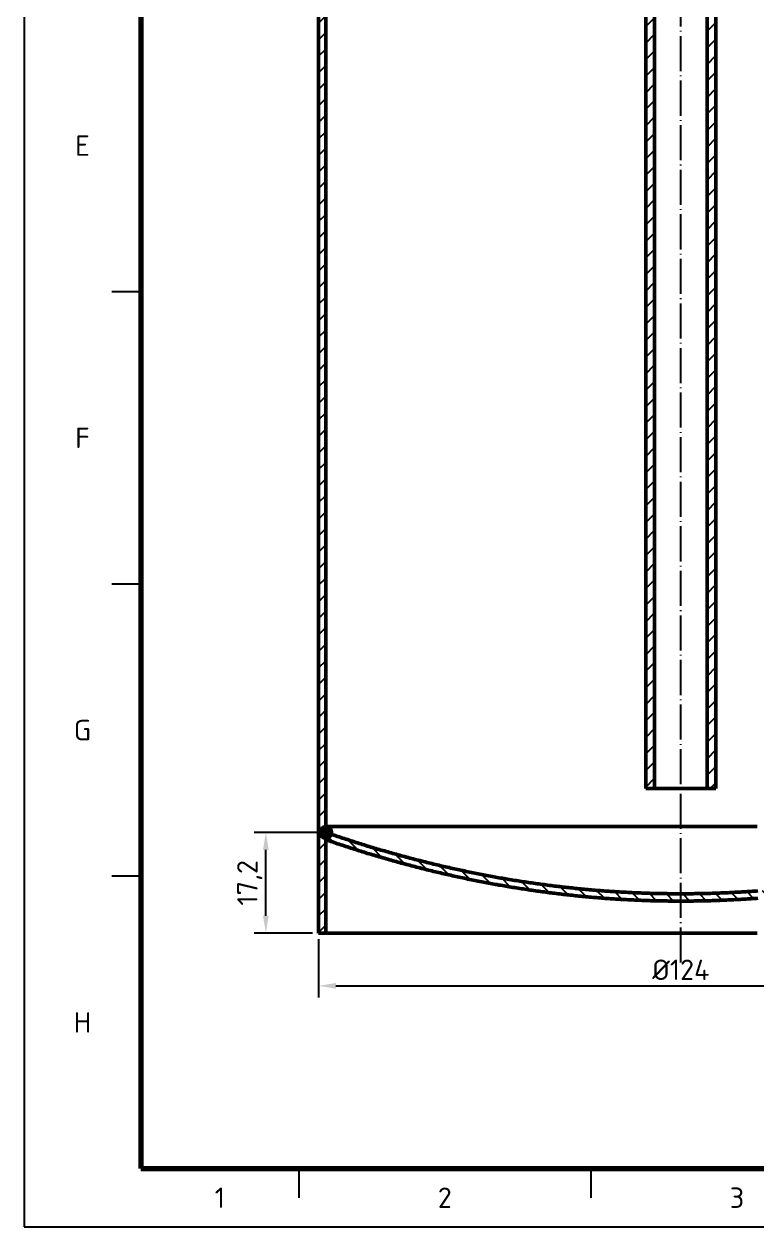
# Model space of a CAD drawing. Header units: millimetres. Extents: x 0 to 594, y 0 to 420.
# Drawn here: x 0 to 125.4, y 0 to 205.8 of the extents above; entities that cross this region are included whole.
import ezdxf
from ezdxf.enums import TextEntityAlignment as Align

# ---------------------------------------------------------------- set-up
doc = ezdxf.new("R2010")
doc.units = ezdxf.units.MM
doc.linetypes.add('ISO04-TRAZO-PUNTO', pattern=[7.625, 6, -0.75, 0.125, -0.75])
for name, color, linetype, lineweight in [('01-VISIBLE', 7, 'CONTINUOUS', 50), ('03-EJE', 1, 'ISO04-TRAZO-PUNTO', 25), ('04-COTA', 3, 'CONTINUOUS', 25), ('05-RAYADO', 8, 'CONTINUOUS', 25), ('06-TEXTO', 7, 'CONTINUOUS', 25), ('07-RECUADRO', 7, 'CONTINUOUS', 70), ('08-FINA', 5, 'CONTINUOUS', 25)]:
    doc.layers.add(name, color=color, linetype=linetype, lineweight=lineweight)
doc.styles.add('ISO3098', font='isocpeur.ttf')
doc.dimstyles.new('FLAMA-ISO', dxfattribs={"dimtxt": 3.5, "dimasz": 3, "dimexe": 2, "dimexo": 1, "dimgap": 1, "dimtad": 1, "dimdec": 1, "dimtxsty": 'ISO3098', "dimcen": 2.5, "dimclrd": 3, "dimclre": 3, "dimclrt": 3, "dimazin": 3, "dimtfac": 1, "dimtmove": 0, "dimatfit": 3, "dimlwd": 25, "dimlwe": 25})

msp = doc.modelspace()

# ---------------------------------------------------------------- hatches: boundary and pattern name
at = {"layer": '05-RAYADO'}
h = msp.add_hatch(dxfattribs=at)
h.set_pattern_fill('ANSI31', scale=0.62992)
h.paths.add_polyline_path([(107.88, 75), (106.38, 75), (106.38, 351.75), (107.88, 351.75)])
h = msp.add_hatch(dxfattribs=at)
h.set_pattern_fill('ANSI31', scale=0.62992)
h.paths.add_polyline_path([(116.88, 351.75), (118.38, 351.75), (118.38, 75), (116.88, 75)])
h = msp.add_hatch(dxfattribs=at)
h.set_pattern_fill('ANSI31', scale=0.62992)
h.paths.add_polyline_path([(51.62, 50.25), (50.38, 50.25), (50.38, 311.86), (51.62, 311.86)])
h = msp.add_hatch(color=7, dxfattribs=at)
h.dxf.hatch_style = 1
h.paths.add_polyline_path([(50.62, 67.5), (50.65, 67.7), (50.71, 67.89), (50.8, 68.07), (50.94, 68.22), (51.1, 68.35), (51.28, 68.44), (51.47, 68.49), (51.68, 68.5), (51.88, 68.47), (52.07, 68.4), (52.24, 68.29), (52.38, 68.15), (52.5, 67.99), (52.58, 67.8), (52.62, 67.6), (52.62, 67.4), (52.58, 67.2), (52.5, 67.01), (52.38, 66.85), (52.24, 66.71), (52.07, 66.6), (51.88, 66.53), (51.68, 66.5), (51.47, 66.51), (51.28, 66.56), (51.1, 66.65), (50.94, 66.78), (50.8, 66.93), (50.71, 67.11), (50.65, 67.3)])
h = msp.add_hatch(dxfattribs=at)
h.set_pattern_fill('ANSI31', scale=0.62992, angle=90)
h.paths.add_polyline_path([(173.12, 66.25), (172.94, 66.18), (172.75, 66.12), (172.56, 66.05), (172.37, 65.99), (172.18, 65.92), (171.99, 65.86), (171.8, 65.8), (171.61, 65.73), (171.42, 65.67), (171.23, 65.6), (171.04, 65.54), (170.85, 65.48), (170.66, 65.41), (170.47, 65.35), (170.28, 65.29), (170.09, 65.23), (169.9, 65.16), (169.7, 65.1), (169.51, 65.04), (169.32, 64.98), (169.13, 64.92), (168.94, 64.85), (168.75, 64.79), (168.56, 64.73), (168.37, 64.67), (168.18, 64.61), (167.99, 64.55), (167.8, 64.49), (167.6, 64.43), (167.41, 64.37), (167.22, 64.31), (167.03, 64.25), (166.84, 64.19), (166.65, 64.13), (166.46, 64.07), (166.26, 64.01), (166.07, 63.95), (165.88, 63.9), (165.69, 63.84), (165.5, 63.78), (165.31, 63.72), (165.11, 63.66), (164.92, 63.61), (164.73, 63.55), (164.54, 63.49), (164.35, 63.43), (164.15, 63.38), (163.96, 63.32), (163.77, 63.26), (163.58, 63.21), (163.38, 63.15), (163.19, 63.1), (163, 63.04), (162.81, 62.99), (162.61, 62.93), (162.42, 62.88), (162.23, 62.82), (162.03, 62.77), (161.84, 62.71), (161.65, 62.66), (161.46, 62.6), (161.26, 62.55), (161.07, 62.5), (160.88, 62.44), (160.68, 62.39), (160.49, 62.34), (160.3, 62.28), (160.1, 62.23), (159.91, 62.18), (159.72, 62.13), (159.52, 62.07), (159.33, 62.02), (159.14, 61.97), (158.94, 61.92), (158.75, 61.87), (158.55, 61.82), (158.36, 61.77), (158.17, 61.72), (157.97, 61.67), (157.78, 61.61), (157.58, 61.56), (157.39, 61.52), (157.2, 61.47), (157, 61.42), (156.81, 61.37), (156.61, 61.32), (156.42, 61.27), (156.22, 61.22), (156.03, 61.17), (155.83, 61.12), (155.64, 61.08), (155.45, 61.03), (155.25, 60.98), (155.06, 60.93), (154.86, 60.89), (154.67, 60.84), (154.47, 60.79), (154.28, 60.75), (154.08, 60.7), (153.89, 60.65), (153.69, 60.61), (153.5, 60.56), (153.3, 60.52), (153.11, 60.47), (152.91, 60.42), (152.71, 60.38), (152.52, 60.34), (152.32, 60.29), (152.13, 60.25), (151.93, 60.2), (151.74, 60.16), (151.54, 60.11), (151.35, 60.07), (151.15, 60.03), (150.95, 59.98), (150.76, 59.94), (150.56, 59.9), (150.37, 59.86), (150.17, 59.81), (149.98, 59.77), (149.78, 59.73), (149.58, 59.69), (149.39, 59.65), (149.19, 59.61), (148.99, 59.57), (148.8, 59.52), (148.6, 59.48), (148.41, 59.44), (148.21, 59.4), (148.01, 59.36), (147.82, 59.32), (147.62, 59.28), (147.42, 59.24), (147.23, 59.21), (147.03, 59.17), (146.83, 59.13), (146.64, 59.09), (146.44, 59.05), (146.24, 59.01), (146.05, 58.98), (145.85, 58.94), (145.65, 58.9), (145.46, 58.86), (145.26, 58.83), (145.06, 58.79), (144.86, 58.75), (144.67, 58.72), (144.47, 58.68), (144.27, 58.64), (144.08, 58.61), (143.88, 58.57), (143.68, 58.54), (143.48, 58.5), (143.29, 58.47), (143.09, 58.43), (142.89, 58.4), (142.69, 58.37), (142.5, 58.33), (142.3, 58.3), (142.1, 58.26), (141.9, 58.23), (141.71, 58.2), (141.51, 58.16), (141.31, 58.13), (141.11, 58.1), (140.91, 58.07), (140.72, 58.04), (140.52, 58), (140.32, 57.97), (140.12, 57.94), (139.92, 57.91), (139.73, 57.88), (139.53, 57.85), (139.33, 57.82), (139.13, 57.79), (138.93, 57.76), (138.74, 57.73), (138.54, 57.7), (138.34, 57.67), (138.14, 57.64), (137.94, 57.61), (137.74, 57.58), (137.55, 57.55), (137.35, 57.52), (137.15, 57.5), (136.95, 57.47), (136.75, 57.44), (136.55, 57.41), (136.35, 57.39), (136.16, 57.36), (135.96, 57.33), (135.76, 57.31), (135.56, 57.28), (135.36, 57.25), (135.16, 57.23), (134.96, 57.2), (134.76, 57.18), (134.57, 57.15), (134.37, 57.13), (134.17, 57.1), (133.97, 57.08), (133.77, 57.05), (133.57, 57.03), (133.37, 57), (133.17, 56.98), (132.97, 56.96), (132.78, 56.93), (132.58, 56.91), (132.38, 56.89), (132.18, 56.87), (131.98, 56.84), (131.78, 56.82), (131.58, 56.8), (131.38, 56.78), (131.18, 56.76), (130.98, 56.74), (130.78, 56.71), (130.58, 56.69), (130.38, 56.67), (130.18, 56.65), (129.99, 56.63), (129.79, 56.61), (129.59, 56.59), (129.39, 56.57), (129.19, 56.55), (128.99, 56.54), (128.79, 56.52), (128.59, 56.5), (128.39, 56.48), (128.19, 56.46), (127.99, 56.44), (127.79, 56.43), (127.59, 56.41), (127.39, 56.39), (127.19, 56.37), (126.99, 56.36), (126.79, 56.34), (126.59, 56.33), (126.39, 56.31), (126.19, 56.29), (125.99, 56.28), (125.79, 56.26), (125.59, 56.25), (125.39, 56.23), (125.19, 56.22), (124.99, 56.2), (124.79, 56.19), (124.59, 56.17), (124.39, 56.16), (124.19, 56.15), (123.99, 56.13), (123.79, 56.12), (123.59, 56.11), (123.39, 56.1), (123.19, 56.08), (122.99, 56.07), (122.79, 56.06), (122.59, 56.05), (122.39, 56.04), (122.19, 56.02), (121.99, 56.01), (121.79, 56), (121.59, 55.99), (121.39, 55.98), (121.19, 55.97), (120.99, 55.96), (120.79, 55.95), (120.59, 55.94), (120.39, 55.93), (120.19, 55.92), (119.99, 55.91), (119.79, 55.91), (119.59, 55.9), (119.39, 55.89), (119.19, 55.88), (118.99, 55.87), (118.79, 55.87), (118.59, 55.86), (118.39, 55.85), (118.19, 55.85), (117.99, 55.84), (117.79, 55.83), (117.59, 55.83), (117.39, 55.82), (117.19, 55.82), (116.98, 55.81), (116.78, 55.81), (116.58, 55.8), (116.38, 55.8), (116.18, 55.79), (115.98, 55.79), (115.78, 55.78), (115.58, 55.78), (115.38, 55.78), (115.18, 55.77), (114.98, 55.77), (114.78, 55.77), (114.58, 55.76), (114.38, 55.76), (114.18, 55.76), (113.98, 55.76), (113.78, 55.76), (113.58, 55.75), (113.38, 55.75), (113.18, 55.75), (112.98, 55.75), (112.78, 55.75), (112.58, 55.75), (112.38, 55.75), (112.17, 55.75), (111.97, 55.75), (111.77, 55.75), (111.57, 55.75), (111.37, 55.75), (111.17, 55.75), (110.97, 55.76), (110.77, 55.76), (110.57, 55.76), (110.37, 55.76), (110.17, 55.76), (109.97, 55.77), (109.77, 55.77), (109.57, 55.77), (109.37, 55.78), (109.17, 55.78), (108.97, 55.78), (108.77, 55.79), (108.57, 55.79), (108.37, 55.8), (108.17, 55.8), (107.97, 55.81), (107.77, 55.81), (107.56, 55.82), (107.36, 55.82), (107.16, 55.83), (106.96, 55.83), (106.76, 55.84), (106.56, 55.85), (106.36, 55.85), (106.16, 55.86), (105.96, 55.87), (105.76, 55.87), (105.56, 55.88), (105.36, 55.89), (105.16, 55.9), (104.96, 55.91), (104.76, 55.91), (104.56, 55.92), (104.36, 55.93), (104.16, 55.94), (103.96, 55.95), (103.76, 55.96), (103.56, 55.97), (103.36, 55.98), (103.16, 55.99), (102.96, 56), (102.76, 56.01), (102.56, 56.02), (102.36, 56.04), (102.16, 56.05), (101.96, 56.06), (101.76, 56.07), (101.56, 56.08), (101.36, 56.1), (101.16, 56.11), (100.96, 56.12), (100.76, 56.13), (100.56, 56.15), (100.36, 56.16), (100.16, 56.17), (99.96, 56.19), (99.76, 56.2), (99.56, 56.22), (99.36, 56.23), (99.16, 56.25), (98.96, 56.26), (98.76, 56.28), (98.56, 56.29), (98.36, 56.31), (98.16, 56.33), (97.96, 56.34), (97.76, 56.36), (97.56, 56.37), (97.36, 56.39), (97.16, 56.41), (96.96, 56.43), (96.76, 56.44), (96.56, 56.46), (96.36, 56.48), (96.16, 56.5), (95.96, 56.52), (95.76, 56.54), (95.56, 56.55), (95.36, 56.57), (95.16, 56.59), (94.96, 56.61), (94.76, 56.63), (94.57, 56.65), (94.37, 56.67), (94.17, 56.69), (93.97, 56.71), (93.77, 56.74), (93.57, 56.76), (93.37, 56.78), (93.17, 56.8), (92.97, 56.82), (92.77, 56.84), (92.57, 56.87), (92.37, 56.89), (92.17, 56.91), (91.97, 56.93), (91.78, 56.96), (91.58, 56.98), (91.38, 57), (91.18, 57.03), (90.98, 57.05), (90.78, 57.08), (90.58, 57.1), (90.38, 57.13), (90.18, 57.15), (89.99, 57.18), (89.79, 57.2), (89.59, 57.23), (89.39, 57.25), (89.19, 57.28), (88.99, 57.31), (88.79, 57.33), (88.59, 57.36), (88.4, 57.39), (88.2, 57.41), (88, 57.44), (87.8, 57.47), (87.6, 57.5), (87.4, 57.52), (87.2, 57.55), (87.01, 57.58), (86.81, 57.61), (86.61, 57.64), (86.41, 57.67), (86.21, 57.7), (86.01, 57.73), (85.82, 57.76), (85.62, 57.79), (85.42, 57.82), (85.22, 57.85), (85.02, 57.88), (84.83, 57.91), (84.63, 57.94), (84.43, 57.97), (84.23, 58), (84.03, 58.04), (83.84, 58.07), (83.64, 58.1), (83.44, 58.13), (83.24, 58.16), (83.04, 58.2), (82.85, 58.23), (82.65, 58.26), (82.45, 58.3), (82.25, 58.33), (82.06, 58.37), (81.86, 58.4), (81.66, 58.43), (81.46, 58.47), (81.27, 58.5), (81.07, 58.54), (80.87, 58.57), (80.67, 58.61), (80.48, 58.64), (80.28, 58.68), (80.08, 58.72), (79.89, 58.75), (79.69, 58.79), (79.49, 58.83), (79.29, 58.86), (79.1, 58.9), (78.9, 58.94), (78.7, 58.98), (78.51, 59.01), (78.31, 59.05), (78.11, 59.09), (77.92, 59.13), (77.72, 59.17), (77.52, 59.21), (77.33, 59.24), (77.13, 59.28), (76.93, 59.32), (76.74, 59.36), (76.54, 59.4), (76.34, 59.44), (76.15, 59.48), (75.95, 59.52), (75.76, 59.57), (75.56, 59.61), (75.36, 59.65), (75.17, 59.69), (74.97, 59.73), (74.77, 59.77), (74.58, 59.81), (74.38, 59.86), (74.19, 59.9), (73.99, 59.94), (73.8, 59.98), (73.6, 60.03), (73.4, 60.07), (73.21, 60.11), (73.01, 60.16), (72.82, 60.2), (72.62, 60.25), (72.43, 60.29), (72.23, 60.34), (72.04, 60.38), (71.84, 60.42), (71.64, 60.47), (71.45, 60.52), (71.25, 60.56), (71.06, 60.61), (70.86, 60.65), (70.67, 60.7), (70.47, 60.75), (70.28, 60.79), (70.08, 60.84), (69.89, 60.89), (69.69, 60.93), (69.5, 60.98), (69.3, 61.03), (69.11, 61.08), (68.92, 61.12), (68.72, 61.17), (68.53, 61.22), (68.33, 61.27), (68.14, 61.32), (67.94, 61.37), (67.75, 61.42), (67.55, 61.47), (67.36, 61.52), (67.17, 61.56), (66.97, 61.61), (66.78, 61.67), (66.58, 61.72), (66.39, 61.77), (66.2, 61.82), (66, 61.87), (65.81, 61.92), (65.61, 61.97), (65.42, 62.02), (65.23, 62.07), (65.03, 62.13), (64.84, 62.18), (64.65, 62.23), (64.45, 62.28), (64.26, 62.34), (64.07, 62.39), (63.87, 62.44), (63.68, 62.5), (63.49, 62.55), (63.29, 62.6), (63.1, 62.66), (62.91, 62.71), (62.72, 62.77), (62.52, 62.82), (62.33, 62.88), (62.14, 62.93), (61.94, 62.99), (61.75, 63.04), (61.56, 63.1), (61.37, 63.15), (61.17, 63.21), (60.98, 63.26), (60.79, 63.32), (60.6, 63.38), (60.4, 63.43), (60.21, 63.49), (60.02, 63.55), (59.83, 63.61), (59.64, 63.66), (59.44, 63.72), (59.25, 63.78), (59.06, 63.84), (58.87, 63.9), (58.68, 63.95), (58.49, 64.01), (58.29, 64.07), (58.1, 64.13), (57.91, 64.19), (57.72, 64.25), (57.53, 64.31), (57.34, 64.37), (57.15, 64.43), (56.95, 64.49), (56.76, 64.55), (56.57, 64.61), (56.38, 64.67), (56.19, 64.73), (56, 64.79), (55.81, 64.85), (55.62, 64.92), (55.43, 64.98), (55.24, 65.04), (55.05, 65.1), (54.85, 65.16), (54.66, 65.23), (54.47, 65.29), (54.28, 65.35), (54.09, 65.41), (53.9, 65.48), (53.71, 65.54), (53.52, 65.6), (53.33, 65.67), (53.14, 65.73), (52.95, 65.8), (52.76, 65.86), (52.57, 65.92), (52.38, 65.99), (52.19, 66.05), (52, 66.12), (51.81, 66.18), (51.62, 66.25), (51.62, 67.5), (51.81, 67.43), (52, 67.37), (52.19, 67.3), (52.38, 67.24), (52.57, 67.17), (52.76, 67.11), (52.95, 67.05), (53.14, 66.98), (53.33, 66.92), (53.52, 66.85), (53.71, 66.79), (53.9, 66.73), (54.09, 66.66), (54.28, 66.6), (54.47, 66.54), (54.66, 66.48), (54.85, 66.41), (55.05, 66.35), (55.24, 66.29), (55.43, 66.23), (55.62, 66.17), (55.81, 66.1), (56, 66.04), (56.19, 65.98), (56.38, 65.92), (56.57, 65.86), (56.76, 65.8), (56.95, 65.74), (57.15, 65.68), (57.34, 65.62), (57.53, 65.56), (57.72, 65.5), (57.91, 65.44), (58.1, 65.38), (58.29, 65.32), (58.49, 65.26), (58.68, 65.2), (58.87, 65.15), (59.06, 65.09), (59.25, 65.03), (59.44, 64.97), (59.64, 64.91), (59.83, 64.86), (60.02, 64.8), (60.21, 64.74), (60.4, 64.68), (60.6, 64.63), (60.79, 64.57), (60.98, 64.51), (61.17, 64.46), (61.37, 64.4), (61.56, 64.35), (61.75, 64.29), (61.94, 64.24), (62.14, 64.18), (62.33, 64.13), (62.52, 64.07), (62.72, 64.02), (62.91, 63.96), (63.1, 63.91), (63.29, 63.85), (63.49, 63.8), (63.68, 63.75), (63.87, 63.69), (64.07, 63.64), (64.26, 63.59), (64.45, 63.53), (64.65, 63.48), (64.84, 63.43), (65.03, 63.38), (65.23, 63.32), (65.42, 63.27), (65.61, 63.22), (65.81, 63.17), (66, 63.12), (66.2, 63.07), (66.39, 63.02), (66.58, 62.97), (66.78, 62.92), (66.97, 62.86), (67.17, 62.81), (67.36, 62.77), (67.55, 62.72), (67.75, 62.67), (67.94, 62.62), (68.14, 62.57), (68.33, 62.52), (68.53, 62.47), (68.72, 62.42), (68.92, 62.37), (69.11, 62.33), (69.3, 62.28), (69.5, 62.23), (69.69, 62.18), (69.89, 62.14), (70.08, 62.09), (70.28, 62.04), (70.47, 62), (70.67, 61.95), (70.86, 61.9), (71.06, 61.86), (71.25, 61.81), (71.45, 61.77), (71.64, 61.72), (71.84, 61.67), (72.04, 61.63), (72.23, 61.59), (72.43, 61.54), (72.62, 61.5), (72.82, 61.45), (73.01, 61.41), (73.21, 61.36), (73.4, 61.32), (73.6, 61.28), (73.8, 61.23), (73.99, 61.19), (74.19, 61.15), (74.38, 61.11), (74.58, 61.06), (74.77, 61.02), (74.97, 60.98), (75.17, 60.94), (75.36, 60.9), (75.56, 60.86), (75.76, 60.82), (75.95, 60.77), (76.15, 60.73), (76.34, 60.69), (76.54, 60.65), (76.74, 60.61), (76.93, 60.57), (77.13, 60.53), (77.33, 60.49), (77.52, 60.46), (77.72, 60.42), (77.92, 60.38), (78.11, 60.34), (78.31, 60.3), (78.51, 60.26), (78.7, 60.23), (78.9, 60.19), (79.1, 60.15), (79.29, 60.11), (79.49, 60.08), (79.69, 60.04), (79.89, 60), (80.08, 59.97), (80.28, 59.93), (80.48, 59.89), (80.67, 59.86), (80.87, 59.82), (81.07, 59.79), (81.27, 59.75), (81.46, 59.72), (81.66, 59.68), (81.86, 59.65), (82.06, 59.62), (82.25, 59.58), (82.45, 59.55), (82.65, 59.51), (82.85, 59.48), (83.04, 59.45), (83.24, 59.41), (83.44, 59.38), (83.64, 59.35), (83.84, 59.32), (84.03, 59.29), (84.23, 59.25), (84.43, 59.22), (84.63, 59.19), (84.83, 59.16), (85.02, 59.13), (85.22, 59.1), (85.42, 59.07), (85.62, 59.04), (85.82, 59.01), (86.01, 58.98), (86.21, 58.95), (86.41, 58.92), (86.61, 58.89), (86.81, 58.86), (87.01, 58.83), (87.2, 58.8), (87.4, 58.77), (87.6, 58.75), (87.8, 58.72), (88, 58.69), (88.2, 58.66), (88.4, 58.64), (88.59, 58.61), (88.79, 58.58), (88.99, 58.56), (89.19, 58.53), (89.39, 58.5), (89.59, 58.48), (89.79, 58.45), (89.99, 58.43), (90.18, 58.4), (90.38, 58.38), (90.58, 58.35), (90.78, 58.33), (90.98, 58.3), (91.18, 58.28), (91.38, 58.25), (91.58, 58.23), (91.78, 58.21), (91.97, 58.18), (92.17, 58.16), (92.37, 58.14), (92.57, 58.12), (92.77, 58.09), (92.97, 58.07), (93.17, 58.05), (93.37, 58.03), (93.57, 58.01), (93.77, 57.99), (93.97, 57.96), (94.17, 57.94), (94.37, 57.92), (94.57, 57.9), (94.76, 57.88), (94.96, 57.86), (95.16, 57.84), (95.36, 57.82), (95.56, 57.8), (95.76, 57.79), (95.96, 57.77), (96.16, 57.75), (96.36, 57.73), (96.56, 57.71), (96.76, 57.69), (96.96, 57.68), (97.16, 57.66), (97.36, 57.64), (97.56, 57.62), (97.76, 57.61), (97.96, 57.59), (98.16, 57.58), (98.36, 57.56), (98.56, 57.54), (98.76, 57.53), (98.96, 57.51), (99.16, 57.5), (99.36, 57.48), (99.56, 57.47), (99.76, 57.45), (99.96, 57.44), (100.16, 57.42), (100.36, 57.41), (100.56, 57.4), (100.76, 57.38), (100.96, 57.37), (101.16, 57.36), (101.36, 57.35), (101.56, 57.33), (101.76, 57.32), (101.96, 57.31), (102.16, 57.3), (102.36, 57.29), (102.56, 57.27), (102.76, 57.26), (102.96, 57.25), (103.16, 57.24), (103.36, 57.23), (103.56, 57.22), (103.76, 57.21), (103.96, 57.2), (104.16, 57.19), (104.36, 57.18), (104.56, 57.17), (104.76, 57.16), (104.96, 57.16), (105.16, 57.15), (105.36, 57.14), (105.56, 57.13), (105.76, 57.12), (105.96, 57.12), (106.16, 57.11), (106.36, 57.1), (106.56, 57.1), (106.76, 57.09), (106.96, 57.08), (107.16, 57.08), (107.36, 57.07), (107.56, 57.07), (107.77, 57.06), (107.97, 57.06), (108.17, 57.05), (108.37, 57.05), (108.57, 57.04), (108.77, 57.04), (108.97, 57.03), (109.17, 57.03), (109.37, 57.03), (109.57, 57.02), (109.77, 57.02), (109.97, 57.02), (110.17, 57.01), (110.37, 57.01), (110.57, 57.01), (110.77, 57.01), (110.97, 57.01), (111.17, 57), (111.37, 57), (111.57, 57), (111.77, 57), (111.97, 57), (112.17, 57), (112.38, 57), (112.58, 57), (112.78, 57), (112.98, 57), (113.18, 57), (113.38, 57), (113.58, 57), (113.78, 57.01), (113.98, 57.01), (114.18, 57.01), (114.38, 57.01), (114.58, 57.01), (114.78, 57.02), (114.98, 57.02), (115.18, 57.02), (115.38, 57.03), (115.58, 57.03), (115.78, 57.03), (115.98, 57.04), (116.18, 57.04), (116.38, 57.05), (116.58, 57.05), (116.78, 57.06), (116.98, 57.06), (117.19, 57.07), (117.39, 57.07), (117.59, 57.08), (117.79, 57.08), (117.99, 57.09), (118.19, 57.1), (118.39, 57.1), (118.59, 57.11), (118.79, 57.12), (118.99, 57.12), (119.19, 57.13), (119.39, 57.14), (119.59, 57.15), (119.79, 57.16), (119.99, 57.16), (120.19, 57.17), (120.39, 57.18), (120.59, 57.19), (120.79, 57.2), (120.99, 57.21), (121.19, 57.22), (121.39, 57.23), (121.59, 57.24), (121.79, 57.25), (121.99, 57.26), (122.19, 57.27), (122.39, 57.29), (122.59, 57.3), (122.79, 57.31), (122.99, 57.32), (123.19, 57.33), (123.39, 57.35), (123.59, 57.36), (123.79, 57.37), (123.99, 57.38), (124.19, 57.4), (124.39, 57.41), (124.59, 57.42), (124.79, 57.44), (124.99, 57.45), (125.19, 57.47), (125.39, 57.48), (125.59, 57.5), (125.79, 57.51), (125.99, 57.53), (126.19, 57.54), (126.39, 57.56), (126.59, 57.58), (126.79, 57.59), (126.99, 57.61), (127.19, 57.62), (127.39, 57.64), (127.59, 57.66), (127.79, 57.68), (127.99, 57.69), (128.19, 57.71), (128.39, 57.73), (128.59, 57.75), (128.79, 57.77), (128.99, 57.79), (129.19, 57.8), (129.39, 57.82), (129.59, 57.84), (129.79, 57.86), (129.99, 57.88), (130.18, 57.9), (130.38, 57.92), (130.58, 57.94), (130.78, 57.96), (130.98, 57.99), (131.18, 58.01), (131.38, 58.03), (131.58, 58.05), (131.78, 58.07), (131.98, 58.09), (132.18, 58.12), (132.38, 58.14), (132.58, 58.16), (132.78, 58.18), (132.97, 58.21), (133.17, 58.23), (133.37, 58.25), (133.57, 58.28), (133.77, 58.3), (133.97, 58.33), (134.17, 58.35), (134.37, 58.38), (134.57, 58.4), (134.76, 58.43), (134.96, 58.45), (135.16, 58.48), (135.36, 58.5), (135.56, 58.53), (135.76, 58.56), (135.96, 58.58), (136.16, 58.61), (136.35, 58.64), (136.55, 58.66), (136.75, 58.69), (136.95, 58.72), (137.15, 58.75), (137.35, 58.77), (137.55, 58.8), (137.74, 58.83), (137.94, 58.86), (138.14, 58.89), (138.34, 58.92), (138.54, 58.95), (138.74, 58.98), (138.93, 59.01), (139.13, 59.04), (139.33, 59.07), (139.53, 59.1), (139.73, 59.13), (139.92, 59.16), (140.12, 59.19), (140.32, 59.22), (140.52, 59.25), (140.72, 59.29), (140.91, 59.32), (141.11, 59.35), (141.31, 59.38), (141.51, 59.41), (141.71, 59.45), (141.9, 59.48), (142.1, 59.51), (142.3, 59.55), (142.5, 59.58), (142.69, 59.62), (142.89, 59.65), (143.09, 59.68), (143.29, 59.72), (143.48, 59.75), (143.68, 59.79), (143.88, 59.82), (144.08, 59.86), (144.27, 59.89), (144.47, 59.93), (144.67, 59.97), (144.86, 60), (145.06, 60.04), (145.26, 60.08), (145.46, 60.11), (145.65, 60.15), (145.85, 60.19), (146.05, 60.23), (146.24, 60.26), (146.44, 60.3), (146.64, 60.34), (146.83, 60.38), (147.03, 60.42), (147.23, 60.46), (147.42, 60.49), (147.62, 60.53), (147.82, 60.57), (148.01, 60.61), (148.21, 60.65), (148.41, 60.69), (148.6, 60.73), (148.8, 60.77), (148.99, 60.82), (149.19, 60.86), (149.39, 60.9), (149.58, 60.94), (149.78, 60.98), (149.98, 61.02), (150.17, 61.06), (150.37, 61.11), (150.56, 61.15), (150.76, 61.19), (150.95, 61.23), (151.15, 61.28), (151.35, 61.32), (151.54, 61.36), (151.74, 61.41), (151.93, 61.45), (152.13, 61.5), (152.32, 61.54), (152.52, 61.59), (152.71, 61.63), (152.91, 61.67), (153.11, 61.72), (153.3, 61.77), (153.5, 61.81), (153.69, 61.86), (153.89, 61.9), (154.08, 61.95), (154.28, 62), (154.47, 62.04), (154.67, 62.09), (154.86, 62.14), (155.06, 62.18), (155.25, 62.23), (155.45, 62.28), (155.64, 62.33), (155.83, 62.37), (156.03, 62.42), (156.22, 62.47), (156.42, 62.52), (156.61, 62.57), (156.81, 62.62), (157, 62.67), (157.2, 62.72), (157.39, 62.77), (157.58, 62.81), (157.78, 62.86), (157.97, 62.92), (158.17, 62.97), (158.36, 63.02), (158.55, 63.07), (158.75, 63.12), (158.94, 63.17), (159.14, 63.22), (159.33, 63.27), (159.52, 63.32), (159.72, 63.38), (159.91, 63.43), (160.1, 63.48), (160.3, 63.53), (160.49, 63.59), (160.68, 63.64), (160.88, 63.69), (161.07, 63.75), (161.26, 63.8), (161.46, 63.85), (161.65, 63.91), (161.84, 63.96), (162.03, 64.02), (162.23, 64.07), (162.42, 64.13), (162.61, 64.18), (162.81, 64.24), (163, 64.29), (163.19, 64.35), (163.38, 64.4), (163.58, 64.46), (163.77, 64.51), (163.96, 64.57), (164.15, 64.63), (164.35, 64.68), (164.54, 64.74), (164.73, 64.8), (164.92, 64.86), (165.11, 64.91), (165.31, 64.97), (165.5, 65.03), (165.69, 65.09), (165.88, 65.15), (166.07, 65.2), (166.26, 65.26), (166.46, 65.32), (166.65, 65.38), (166.84, 65.44), (167.03, 65.5), (167.22, 65.56), (167.41, 65.62), (167.6, 65.68), (167.8, 65.74), (167.99, 65.8), (168.18, 65.86), (168.37, 65.92), (168.56, 65.98), (168.75, 66.04), (168.94, 66.1), (169.13, 66.17), (169.32, 66.23), (169.51, 66.29), (169.7, 66.35), (169.9, 66.41), (170.09, 66.48), (170.28, 66.54), (170.47, 66.6), (170.66, 66.66), (170.85, 66.73), (171.04, 66.79), (171.23, 66.85), (171.42, 66.92), (171.61, 66.98), (171.8, 67.05), (171.99, 67.11), (172.18, 67.17), (172.37, 67.24), (172.56, 67.3), (172.75, 67.37), (172.94, 67.43), (173.12, 67.5)])

# ---------------------------------------------------------------- linework, layer by layer
at = {"layer": '01-VISIBLE'}
for p, q in [((106.38, 75), (106.38, 351.75)), ((107.88, 75), (107.88, 351.75)), ((116.88, 75), (116.88, 351.75)), ((118.38, 75), (118.38, 351.75)), ((50.38, 50.25), (50.38, 311.86)), ((51.62, 50.25), (51.62, 311.86)), ((107.88, 75), (106.38, 75)), ((118.38, 75), (116.88, 75)), ((51.62, 66.25), (51.62, 67.5)), ((51.62, 50.25), (50.38, 50.25))]:
    msp.add_line(p, q, dxfattribs=at)
for points in [[(116.88, 75), (116.58, 75), (116.28, 75), (115.97, 75), (115.67, 75), (115.38, 75), (115.08, 75), (114.78, 75), (114.47, 75), (114.17, 75), (113.88, 75), (113.58, 75), (113.28, 75), (112.97, 75), (112.67, 75), (112.38, 75), (112.08, 75), (111.77, 75), (111.47, 75), (111.17, 75), (110.88, 75), (110.58, 75), (110.28, 75), (109.97, 75), (109.67, 75), (109.38, 75), (109.08, 75), (108.77, 75), (108.47, 75), (108.17, 75), (107.88, 75)], [(125.44, 68.5), (125.13, 68.5), (124.83, 68.5), (124.52, 68.5), (124.22, 68.5), (123.92, 68.5), (123.61, 68.5), (123.31, 68.5), (123.01, 68.5), (122.7, 68.5), (122.4, 68.5), (122.09, 68.5), (121.79, 68.5), (121.49, 68.5), (121.18, 68.5), (120.88, 68.5), (120.58, 68.5), (120.27, 68.5), (119.97, 68.5), (119.66, 68.5), (119.36, 68.5), (119.06, 68.5), (118.75, 68.5), (118.45, 68.5), (118.15, 68.5), (117.84, 68.5), (117.54, 68.5), (117.23, 68.5), (116.93, 68.5), (116.63, 68.5), (116.32, 68.5), (116.02, 68.5), (115.72, 68.5), (115.41, 68.5), (115.11, 68.5), (114.8, 68.5), (114.5, 68.5), (114.2, 68.5), (113.89, 68.5), (113.59, 68.5), (113.29, 68.5), (112.98, 68.5), (112.68, 68.5), (112.38, 68.5), (112.07, 68.5), (111.77, 68.5), (111.46, 68.5), (111.16, 68.5), (110.86, 68.5), (110.55, 68.5), (110.25, 68.5), (109.94, 68.5), (109.64, 68.5), (109.34, 68.5), (109.03, 68.5), (108.73, 68.5), (108.43, 68.5), (108.12, 68.5), (107.82, 68.5), (107.51, 68.5), (107.21, 68.5), (106.91, 68.5), (106.6, 68.5), (106.3, 68.5), (106, 68.5), (105.69, 68.5), (105.39, 68.5), (105.08, 68.5), (104.78, 68.5), (104.48, 68.5), (104.17, 68.5), (103.87, 68.5), (103.57, 68.5), (103.26, 68.5), (102.96, 68.5), (102.66, 68.5), (102.35, 68.5), (102.05, 68.5), (101.74, 68.5), (101.44, 68.5), (101.14, 68.5), (100.83, 68.5), (100.53, 68.5), (100.22, 68.5), (99.92, 68.5), (99.62, 68.5), (99.31, 68.5), (99.01, 68.5), (98.71, 68.5), (98.4, 68.5), (98.1, 68.5), (97.8, 68.5), (97.49, 68.5), (97.19, 68.5), (96.88, 68.5), (96.58, 68.5), (96.28, 68.5), (95.97, 68.5), (95.67, 68.5), (95.36, 68.5), (95.06, 68.5), (94.76, 68.5), (94.45, 68.5), (94.15, 68.5), (93.85, 68.5), (93.54, 68.5), (93.24, 68.5), (92.93, 68.5), (92.63, 68.5), (92.33, 68.5), (92.02, 68.5), (91.72, 68.5), (91.42, 68.5), (91.11, 68.5), (90.81, 68.5), (90.5, 68.5), (90.2, 68.5), (89.9, 68.5), (89.59, 68.5), (89.29, 68.5), (88.99, 68.5), (88.68, 68.5), (88.38, 68.5), (88.07, 68.5), (87.77, 68.5), (87.47, 68.5), (87.16, 68.5), (86.86, 68.5), (86.56, 68.5), (86.25, 68.5), (85.95, 68.5), (85.65, 68.5), (85.34, 68.5), (85.04, 68.5), (84.73, 68.5), (84.43, 68.5), (84.13, 68.5), (83.82, 68.5), (83.52, 68.5), (83.22, 68.5), (82.91, 68.5), (82.61, 68.5), (82.3, 68.5), (82, 68.5), (81.7, 68.5), (81.39, 68.5), (81.09, 68.5), (80.78, 68.5), (80.48, 68.5), (80.18, 68.5), (79.87, 68.5), (79.57, 68.5), (79.27, 68.5), (78.96, 68.5), (78.66, 68.5), (78.35, 68.5), (78.05, 68.5), (77.75, 68.5), (77.44, 68.5), (77.14, 68.5), (76.84, 68.5), (76.53, 68.5), (76.23, 68.5), (75.92, 68.5), (75.62, 68.5), (75.32, 68.5), (75.01, 68.5), (74.71, 68.5), (74.41, 68.5), (74.1, 68.5), (73.8, 68.5), (73.5, 68.5), (73.19, 68.5), (72.89, 68.5), (72.58, 68.5), (72.28, 68.5), (71.98, 68.5), (71.67, 68.5), (71.37, 68.5), (71.06, 68.5), (70.76, 68.5), (70.46, 68.5), (70.15, 68.5), (69.85, 68.5), (69.55, 68.5), (69.24, 68.5), (68.94, 68.5), (68.63, 68.5), (68.33, 68.5), (68.03, 68.5), (67.72, 68.5), (67.42, 68.5), (67.12, 68.5), (66.81, 68.5), (66.51, 68.5), (66.2, 68.5), (65.9, 68.5), (65.6, 68.5), (65.29, 68.5), (64.99, 68.5), (64.69, 68.5), (64.38, 68.5), (64.08, 68.5), (63.78, 68.5), (63.47, 68.5), (63.17, 68.5), (62.86, 68.5), (62.56, 68.5), (62.26, 68.5), (61.95, 68.5), (61.65, 68.5), (61.34, 68.5), (61.04, 68.5), (60.74, 68.5), (60.43, 68.5), (60.13, 68.5), (59.83, 68.5), (59.52, 68.5), (59.22, 68.5), (58.91, 68.5), (58.61, 68.5), (58.31, 68.5), (58, 68.5), (57.7, 68.5), (57.4, 68.5), (57.09, 68.5), (56.79, 68.5), (56.48, 68.5), (56.18, 68.5), (55.88, 68.5), (55.57, 68.5), (55.27, 68.5), (54.97, 68.5), (54.66, 68.5), (54.36, 68.5), (54.06, 68.5), (53.75, 68.5), (53.45, 68.5), (53.14, 68.5), (52.84, 68.5), (52.54, 68.5), (52.23, 68.5), (51.93, 68.5), (51.62, 68.5)], [(51.62, 67.5), (51.91, 67.4), (52.19, 67.3), (52.48, 67.21), (52.76, 67.11), (53.05, 67.01), (53.33, 66.92), (53.62, 66.82), (53.9, 66.73), (54.19, 66.63), (54.47, 66.54), (54.76, 66.44), (55.05, 66.35), (55.33, 66.26), (55.62, 66.17), (55.9, 66.07), (56.19, 65.98), (56.48, 65.89), (56.76, 65.8), (57.05, 65.71), (57.34, 65.62), (57.62, 65.53), (57.91, 65.44), (58.2, 65.35), (58.49, 65.26), (58.77, 65.17), (59.06, 65.09), (59.35, 65), (59.64, 64.91), (59.92, 64.83), (60.21, 64.74), (60.5, 64.66), (60.79, 64.57), (61.08, 64.49), (61.37, 64.4), (61.66, 64.32), (61.94, 64.24), (62.23, 64.15), (62.52, 64.07), (62.81, 63.99), (63.1, 63.91), (63.39, 63.83), (63.68, 63.75), (63.97, 63.67), (64.26, 63.59), (64.55, 63.51), (64.84, 63.43), (65.13, 63.35), (65.42, 63.27), (65.71, 63.2), (66, 63.12), (66.29, 63.04), (66.58, 62.97), (66.88, 62.89), (67.17, 62.81), (67.46, 62.74), (67.75, 62.67), (68.04, 62.59), (68.33, 62.52), (68.62, 62.45), (68.92, 62.37), (69.21, 62.3), (69.5, 62.23), (69.79, 62.16), (70.08, 62.09), (70.38, 62.02), (70.67, 61.95), (70.96, 61.88), (71.25, 61.81), (71.55, 61.74), (71.84, 61.67), (72.13, 61.61), (72.43, 61.54), (72.72, 61.47), (73.01, 61.41), (73.31, 61.34), (73.6, 61.28), (73.89, 61.21), (74.19, 61.15), (74.48, 61.09), (74.77, 61.02), (75.07, 60.96), (75.36, 60.9), (75.66, 60.84), (75.95, 60.77), (76.25, 60.71), (76.54, 60.65), (76.84, 60.59), (77.13, 60.53), (77.43, 60.48), (77.72, 60.42), (78.02, 60.36), (78.31, 60.3), (78.61, 60.24), (78.9, 60.19), (79.2, 60.13), (79.49, 60.08), (79.79, 60.02), (80.08, 59.97), (80.38, 59.91), (80.67, 59.86), (80.97, 59.81), (81.27, 59.75), (81.56, 59.7), (81.86, 59.65), (82.16, 59.6), (82.45, 59.55), (82.75, 59.5), (83.04, 59.45), (83.34, 59.4), (83.64, 59.35), (83.93, 59.3), (84.23, 59.25), (84.53, 59.21), (84.83, 59.16), (85.12, 59.11), (85.42, 59.07), (85.72, 59.02), (86.01, 58.98), (86.31, 58.93), (86.61, 58.89), (86.91, 58.85), (87.2, 58.8), (87.5, 58.76), (87.8, 58.72), (88.1, 58.68), (88.4, 58.64), (88.69, 58.6), (88.99, 58.56), (89.29, 58.52), (89.59, 58.48), (89.89, 58.44), (90.18, 58.4), (90.48, 58.36), (90.78, 58.33), (91.08, 58.29), (91.38, 58.25), (91.68, 58.22), (91.97, 58.18), (92.27, 58.15), (92.57, 58.12), (92.87, 58.08), (93.17, 58.05), (93.47, 58.02), (93.77, 57.99), (94.07, 57.95), (94.37, 57.92), (94.67, 57.89), (94.96, 57.86), (95.26, 57.83), (95.56, 57.8), (95.86, 57.78), (96.16, 57.75), (96.46, 57.72), (96.76, 57.69), (97.06, 57.67), (97.36, 57.64), (97.66, 57.62), (97.96, 57.59), (98.26, 57.57), (98.56, 57.54), (98.86, 57.52), (99.16, 57.5), (99.46, 57.47), (99.76, 57.45), (100.06, 57.43), (100.36, 57.41), (100.66, 57.39), (100.96, 57.37), (101.26, 57.35), (101.56, 57.33), (101.86, 57.31), (102.16, 57.3), (102.46, 57.28), (102.76, 57.26), (103.06, 57.25), (103.36, 57.23), (103.66, 57.22), (103.96, 57.2), (104.26, 57.19), (104.56, 57.17), (104.86, 57.16), (105.16, 57.15), (105.46, 57.14), (105.76, 57.12), (106.06, 57.11), (106.36, 57.1), (106.66, 57.09), (106.96, 57.08), (107.26, 57.07), (107.56, 57.07), (107.87, 57.06), (108.17, 57.05), (108.47, 57.04), (108.77, 57.04), (109.07, 57.03), (109.37, 57.03), (109.67, 57.02), (109.97, 57.02), (110.27, 57.01), (110.57, 57.01), (110.87, 57.01), (111.17, 57), (111.47, 57), (111.77, 57), (112.07, 57), (112.38, 57)], [(51.62, 66.25), (51.91, 66.15), (52.19, 66.05), (52.48, 65.96), (52.76, 65.86), (53.05, 65.76), (53.33, 65.67), (53.62, 65.57), (53.9, 65.48), (54.19, 65.38), (54.47, 65.29), (54.76, 65.19), (55.05, 65.1), (55.33, 65.01), (55.62, 64.92), (55.9, 64.82), (56.19, 64.73), (56.48, 64.64), (56.76, 64.55), (57.05, 64.46), (57.34, 64.37), (57.62, 64.28), (57.91, 64.19), (58.2, 64.1), (58.49, 64.01), (58.77, 63.92), (59.06, 63.84), (59.35, 63.75), (59.64, 63.66), (59.92, 63.58), (60.21, 63.49), (60.5, 63.41), (60.79, 63.32), (61.08, 63.24), (61.37, 63.15), (61.66, 63.07), (61.94, 62.99), (62.23, 62.9), (62.52, 62.82), (62.81, 62.74), (63.1, 62.66), (63.39, 62.58), (63.68, 62.5), (63.97, 62.42), (64.26, 62.34), (64.55, 62.26), (64.84, 62.18), (65.13, 62.1), (65.42, 62.02), (65.71, 61.95), (66, 61.87), (66.29, 61.79), (66.58, 61.72), (66.88, 61.64), (67.17, 61.56), (67.46, 61.49), (67.75, 61.42), (68.04, 61.34), (68.33, 61.27), (68.62, 61.2), (68.92, 61.12), (69.21, 61.05), (69.5, 60.98), (69.79, 60.91), (70.08, 60.84), (70.38, 60.77), (70.67, 60.7), (70.96, 60.63), (71.25, 60.56), (71.55, 60.49), (71.84, 60.42), (72.13, 60.36), (72.43, 60.29), (72.72, 60.22), (73.01, 60.16), (73.31, 60.09), (73.6, 60.03), (73.89, 59.96), (74.19, 59.9), (74.48, 59.84), (74.77, 59.77), (75.07, 59.71), (75.36, 59.65), (75.66, 59.59), (75.95, 59.52), (76.25, 59.46), (76.54, 59.4), (76.84, 59.34), (77.13, 59.28), (77.43, 59.23), (77.72, 59.17), (78.02, 59.11), (78.31, 59.05), (78.61, 58.99), (78.9, 58.94), (79.2, 58.88), (79.49, 58.83), (79.79, 58.77), (80.08, 58.72), (80.38, 58.66), (80.67, 58.61), (80.97, 58.56), (81.27, 58.5), (81.56, 58.45), (81.86, 58.4), (82.16, 58.35), (82.45, 58.3), (82.75, 58.25), (83.04, 58.2), (83.34, 58.15), (83.64, 58.1), (83.93, 58.05), (84.23, 58), (84.53, 57.96), (84.83, 57.91), (85.12, 57.86), (85.42, 57.82), (85.72, 57.77), (86.01, 57.73), (86.31, 57.68), (86.61, 57.64), (86.91, 57.6), (87.2, 57.55), (87.5, 57.51), (87.8, 57.47), (88.1, 57.43), (88.4, 57.39), (88.69, 57.35), (88.99, 57.31), (89.29, 57.27), (89.59, 57.23), (89.89, 57.19), (90.18, 57.15), (90.48, 57.11), (90.78, 57.08), (91.08, 57.04), (91.38, 57), (91.68, 56.97), (91.97, 56.93), (92.27, 56.9), (92.57, 56.87), (92.87, 56.83), (93.17, 56.8), (93.47, 56.77), (93.77, 56.74), (94.07, 56.7), (94.37, 56.67), (94.67, 56.64), (94.96, 56.61), (95.26, 56.58), (95.56, 56.55), (95.86, 56.53), (96.16, 56.5), (96.46, 56.47), (96.76, 56.44), (97.06, 56.42), (97.36, 56.39), (97.66, 56.37), (97.96, 56.34), (98.26, 56.32), (98.56, 56.29), (98.86, 56.27), (99.16, 56.25), (99.46, 56.22), (99.76, 56.2), (100.06, 56.18), (100.36, 56.16), (100.66, 56.14), (100.96, 56.12), (101.26, 56.1), (101.56, 56.08), (101.86, 56.06), (102.16, 56.05), (102.46, 56.03), (102.76, 56.01), (103.06, 56), (103.36, 55.98), (103.66, 55.97), (103.96, 55.95), (104.26, 55.94), (104.56, 55.92), (104.86, 55.91), (105.16, 55.9), (105.46, 55.89), (105.76, 55.87), (106.06, 55.86), (106.36, 55.85), (106.66, 55.84), (106.96, 55.83), (107.26, 55.82), (107.56, 55.82), (107.87, 55.81), (108.17, 55.8), (108.47, 55.79), (108.77, 55.79), (109.07, 55.78), (109.37, 55.78), (109.67, 55.77), (109.97, 55.77), (110.27, 55.76), (110.57, 55.76), (110.87, 55.76), (111.17, 55.75), (111.47, 55.75), (111.77, 55.75), (112.07, 55.75), (112.38, 55.75)], [(125.59, 57.5), (125.29, 57.47), (124.99, 57.45), (124.69, 57.43), (124.39, 57.41), (124.09, 57.39), (123.79, 57.37), (123.49, 57.35), (123.19, 57.33), (122.89, 57.31), (122.59, 57.3), (122.29, 57.28), (121.99, 57.26), (121.69, 57.25), (121.39, 57.23), (121.09, 57.22), (120.79, 57.2), (120.49, 57.19), (120.19, 57.17), (119.89, 57.16), (119.59, 57.15), (119.29, 57.14), (118.99, 57.12), (118.69, 57.11), (118.39, 57.1), (118.09, 57.09), (117.79, 57.08), (117.49, 57.07), (117.19, 57.07), (116.88, 57.06), (116.58, 57.05), (116.28, 57.04), (115.98, 57.04), (115.68, 57.03), (115.38, 57.03), (115.08, 57.02), (114.78, 57.02), (114.48, 57.01), (114.18, 57.01), (113.88, 57.01), (113.58, 57), (113.28, 57), (112.98, 57), (112.68, 57), (112.38, 57)], [(112.38, 55.75), (112.68, 55.75), (112.98, 55.75), (113.28, 55.75), (113.58, 55.75), (113.88, 55.76), (114.18, 55.76), (114.48, 55.76), (114.78, 55.77), (115.08, 55.77), (115.38, 55.78), (115.68, 55.78), (115.98, 55.79), (116.28, 55.79), (116.58, 55.8), (116.88, 55.81), (117.19, 55.82), (117.49, 55.82), (117.79, 55.83), (118.09, 55.84), (118.39, 55.85), (118.69, 55.86), (118.99, 55.87), (119.29, 55.89), (119.59, 55.9), (119.89, 55.91), (120.19, 55.92), (120.49, 55.94), (120.79, 55.95), (121.09, 55.97), (121.39, 55.98), (121.69, 56), (121.99, 56.01), (122.29, 56.03), (122.59, 56.05), (122.89, 56.06), (123.19, 56.08), (123.49, 56.1), (123.79, 56.12), (124.09, 56.14), (124.39, 56.16), (124.69, 56.18), (124.99, 56.2), (125.29, 56.22), (125.59, 56.25)], [(125.44, 50.25), (125.13, 50.25), (124.83, 50.25), (124.52, 50.25), (124.22, 50.25), (123.92, 50.25), (123.61, 50.25), (123.31, 50.25), (123.01, 50.25), (122.7, 50.25), (122.4, 50.25), (122.09, 50.25), (121.79, 50.25), (121.49, 50.25), (121.18, 50.25), (120.88, 50.25), (120.58, 50.25), (120.27, 50.25), (119.97, 50.25), (119.66, 50.25), (119.36, 50.25), (119.06, 50.25), (118.75, 50.25), (118.45, 50.25), (118.15, 50.25), (117.84, 50.25), (117.54, 50.25), (117.23, 50.25), (116.93, 50.25), (116.63, 50.25), (116.32, 50.25), (116.02, 50.25), (115.72, 50.25), (115.41, 50.25), (115.11, 50.25), (114.8, 50.25), (114.5, 50.25), (114.2, 50.25), (113.89, 50.25), (113.59, 50.25), (113.29, 50.25), (112.98, 50.25), (112.68, 50.25), (112.38, 50.25), (112.07, 50.25), (111.77, 50.25), (111.46, 50.25), (111.16, 50.25), (110.86, 50.25), (110.55, 50.25), (110.25, 50.25), (109.94, 50.25), (109.64, 50.25), (109.34, 50.25), (109.03, 50.25), (108.73, 50.25), (108.43, 50.25), (108.12, 50.25), (107.82, 50.25), (107.51, 50.25), (107.21, 50.25), (106.91, 50.25), (106.6, 50.25), (106.3, 50.25), (106, 50.25), (105.69, 50.25), (105.39, 50.25), (105.08, 50.25), (104.78, 50.25), (104.48, 50.25), (104.17, 50.25), (103.87, 50.25), (103.57, 50.25), (103.26, 50.25), (102.96, 50.25), (102.66, 50.25), (102.35, 50.25), (102.05, 50.25), (101.74, 50.25), (101.44, 50.25), (101.14, 50.25), (100.83, 50.25), (100.53, 50.25), (100.22, 50.25), (99.92, 50.25), (99.62, 50.25), (99.31, 50.25), (99.01, 50.25), (98.71, 50.25), (98.4, 50.25), (98.1, 50.25), (97.8, 50.25), (97.49, 50.25), (97.19, 50.25), (96.88, 50.25), (96.58, 50.25), (96.28, 50.25), (95.97, 50.25), (95.67, 50.25), (95.36, 50.25), (95.06, 50.25), (94.76, 50.25), (94.45, 50.25), (94.15, 50.25), (93.85, 50.25), (93.54, 50.25), (93.24, 50.25), (92.93, 50.25), (92.63, 50.25), (92.33, 50.25), (92.02, 50.25), (91.72, 50.25), (91.42, 50.25), (91.11, 50.25), (90.81, 50.25), (90.5, 50.25), (90.2, 50.25), (89.9, 50.25), (89.59, 50.25), (89.29, 50.25), (88.99, 50.25), (88.68, 50.25), (88.38, 50.25), (88.07, 50.25), (87.77, 50.25), (87.47, 50.25), (87.16, 50.25), (86.86, 50.25), (86.56, 50.25), (86.25, 50.25), (85.95, 50.25), (85.65, 50.25), (85.34, 50.25), (85.04, 50.25), (84.73, 50.25), (84.43, 50.25), (84.13, 50.25), (83.82, 50.25), (83.52, 50.25), (83.22, 50.25), (82.91, 50.25), (82.61, 50.25), (82.3, 50.25), (82, 50.25), (81.7, 50.25), (81.39, 50.25), (81.09, 50.25), (80.78, 50.25), (80.48, 50.25), (80.18, 50.25), (79.87, 50.25), (79.57, 50.25), (79.27, 50.25), (78.96, 50.25), (78.66, 50.25), (78.35, 50.25), (78.05, 50.25), (77.75, 50.25), (77.44, 50.25), (77.14, 50.25), (76.84, 50.25), (76.53, 50.25), (76.23, 50.25), (75.92, 50.25), (75.62, 50.25), (75.32, 50.25), (75.01, 50.25), (74.71, 50.25), (74.41, 50.25), (74.1, 50.25), (73.8, 50.25), (73.5, 50.25), (73.19, 50.25), (72.89, 50.25), (72.58, 50.25), (72.28, 50.25), (71.98, 50.25), (71.67, 50.25), (71.37, 50.25), (71.06, 50.25), (70.76, 50.25), (70.46, 50.25), (70.15, 50.25), (69.85, 50.25), (69.55, 50.25), (69.24, 50.25), (68.94, 50.25), (68.63, 50.25), (68.33, 50.25), (68.03, 50.25), (67.72, 50.25), (67.42, 50.25), (67.12, 50.25), (66.81, 50.25), (66.51, 50.25), (66.2, 50.25), (65.9, 50.25), (65.6, 50.25), (65.29, 50.25), (64.99, 50.25), (64.69, 50.25), (64.38, 50.25), (64.08, 50.25), (63.78, 50.25), (63.47, 50.25), (63.17, 50.25), (62.86, 50.25), (62.56, 50.25), (62.26, 50.25), (61.95, 50.25), (61.65, 50.25), (61.34, 50.25), (61.04, 50.25), (60.74, 50.25), (60.43, 50.25), (60.13, 50.25), (59.83, 50.25), (59.52, 50.25), (59.22, 50.25), (58.91, 50.25), (58.61, 50.25), (58.31, 50.25), (58, 50.25), (57.7, 50.25), (57.4, 50.25), (57.09, 50.25), (56.79, 50.25), (56.48, 50.25), (56.18, 50.25), (55.88, 50.25), (55.57, 50.25), (55.27, 50.25), (54.97, 50.25), (54.66, 50.25), (54.36, 50.25), (54.06, 50.25), (53.75, 50.25), (53.45, 50.25), (53.14, 50.25), (52.84, 50.25), (52.54, 50.25), (52.23, 50.25), (51.93, 50.25), (51.62, 50.25)]]:
    msp.add_lwpolyline(points, dxfattribs=at)
for start, end in [(90, 180), (-90, 90), (180, -90)]:
    msp.add_arc((51.62, 67.5), 1, start, end, dxfattribs=at)
at = {"layer": '03-EJE'}
msp.add_line((112.38, 45.25), (112.38, 368.75), dxfattribs=at)
at = {"layer": '07-RECUADRO'}
msp.add_lwpolyline([(20, 10), (584, 10), (584, 410), (20, 410)], close=True, dxfattribs=at)
at = {"layer": '08-FINA'}
for p, q in [((20, 160), (15, 160)), ((20, 110), (15, 110)), ((20, 60), (15, 60)), ((47, 10), (47, 5)), ((97, 10), (97, 5))]:
    msp.add_line(p, q, dxfattribs=at)
msp.add_lwpolyline([(0, 0), (594, 0), (594, 420), (0, 420)], close=True, dxfattribs=at)

# ---------------------------------------------------------------- texts
at = {"layer": '06-TEXTO', "style": 'ISO3098'}
for s, p in [('E', (10, 185)), ('F', (10, 135)), ('G', (10, 85)), ('H', (10, 35)), ('1', (33.5, 5)), ('2', (72, 5)), ('3', (122, 5))]:
    msp.add_text(s, height=3.5, dxfattribs=at).set_placement(p, align=Align.MIDDLE_CENTER)

# ---------------------------------------------------------------- dimensions: what is measured, and where the dimension line sits
at = {"layer": '04-COTA'}
msp.add_linear_dim(base=(41.375, 50.25), p1=(50.375, 50.25), p2=(51.625, 67.5), angle=90, dimstyle='FLAMA-ISO', override={"dimlfac": 1}, dxfattribs=at).render()
msp.add_linear_dim(base=(50.38, 41.25), p1=(50.38, 50.25), p2=(174.38, 50.25), dimstyle='FLAMA-ISO', override={"dimlfac": 1, "dimpost": '%%c<>'}, dxfattribs=at).render()

doc.saveas('drawing.dxf')
